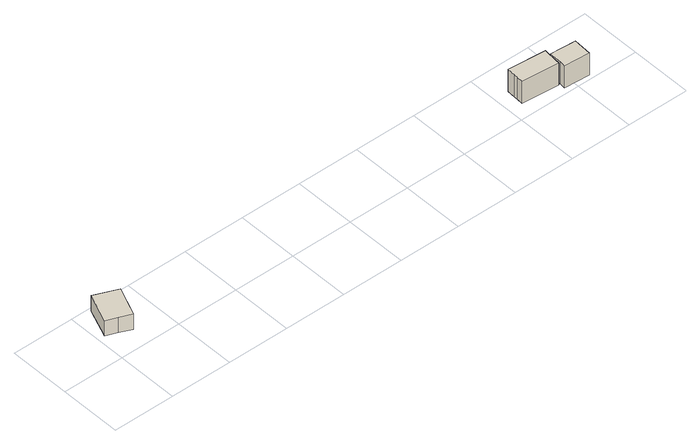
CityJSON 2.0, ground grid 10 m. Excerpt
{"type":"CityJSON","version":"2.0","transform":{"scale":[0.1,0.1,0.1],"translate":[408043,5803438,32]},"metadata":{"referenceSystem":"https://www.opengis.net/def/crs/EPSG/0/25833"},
"CityObjects":{
"building1":{"type":"Building","attributes":{"Gemeindeschluessel":"11000009","BezugspunktDach":"2200","function":"31001_2000","measuredHeight":3.07,"storeysAboveGround":1},"address":[{"country":"Germany","locality":"Berlin","thoroughfareNumber":"8 (6)","thoroughfareName":"Alt-Schmöckwitz"}],"geometry":[{"type":"Solid","lod":"1","boundaries":[[[[0,1,2,3,4]],[[5,6,7,8,9]],[[5,9,4,3]],[[6,5,3,2]],[[7,6,2,1]],[[8,7,1,0]],[[9,8,0,4]]]]}]},
"building2":{"type":"Building","attributes":{"Gemeindeschluessel":"11000009","BezugspunktDach":"2200","function":"51009_1610","measuredHeight":3.82,"storeysAboveGround":0},"address":[{"country":"Germany","locality":"Berlin"}],"geometry":[{"type":"Solid","lod":"1","boundaries":[[[[10,11,12,13,14,15,16]],[[17,18,19,20,21,22,23]],[[17,23,16,15]],[[18,17,15,14]],[[19,18,14,13]],[[20,19,13,12]],[[21,20,12,11]],[[22,21,11,10]],[[23,22,10,16]]]]}]},
"building3":{"type":"Building","attributes":{"Gemeindeschluessel":"11000009","BezugspunktDach":"2200","function":"51009_1610","measuredHeight":3.91,"storeysAboveGround":0},"address":[{"country":"Germany","locality":"Berlin"}],"geometry":[{"type":"Solid","lod":"1","boundaries":[[[[24,25,26,27,28]],[[29,30,31,32,33]],[[29,33,28,27]],[[30,29,27,26]],[[31,30,26,25]],[[32,31,25,24]],[[33,32,24,28]]]]}]}
},
"vertices":[
[26,36,41],[45,28,41],[65,76,41],[27,92,41],[8,43,41],[27,92,14],[65,76,14],[45,28,14],[26,36,14],[8,43,14],
[782,19,48],[784,40,48],[785,49,48],[724,54,48],[723,40,48],[723,34,48],[722,24,48],[723,34,9],[723,40,9],[724,54,9],[785,49,9],[784,40,9],[782,19,9],[722,24,9],
[825,7,48],[827,37,48],[786,40,48],[785,19,48],[784,10,48],[785,19,9],[786,40,9],[827,37,9],[825,7,9],[784,10,9]
]}
